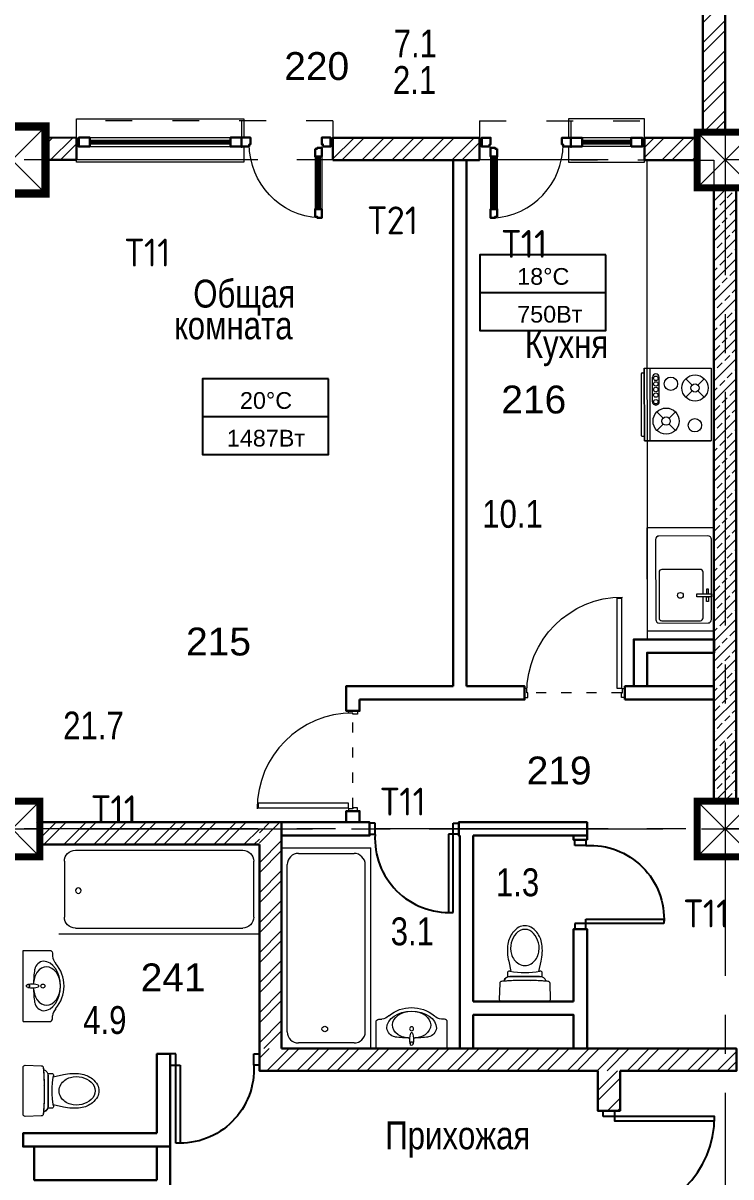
# Model space of a CAD drawing. Header units: millimetres. Extents: x -7566 to 51834, y -19356 to 38606.
# Drawn here: x 19302 to 25654, y 8876 to 19227 of the extents above; entities that cross this region are included whole.
import ezdxf

# ---------------------------------------------------------------- set-up
doc = ezdxf.new("R2010")
doc.units = ezdxf.units.MM
for name, pattern in [('ACAD_ISO03W100', [30, 12, -18]), ('CENTER2', [28.575, 19.05, -3.175, 3.175, -3.175]), ('STROT', [1.7, 0.5, -1.2])]:
    doc.linetypes.add(name, pattern=pattern)
for name, color, linetype, lineweight in [('++++обратка', 5, 'Continuous', 30), ('++ОВ Надписи', 7, 'Continuous', 20), ('SANTECHNIC', 144, 'Continuous', 9), ('STENA', 22, 'Continuous', 50), ('Вытяжка', 5, 'Continuous', 35), ('Колонна', 15, 'Continuous', 30), ('Колонны', 7, 'Continuous', 30), ('окна', 150, 'Continuous', 20), ('оси', 6, 'STROT', 9), ('стена', 7, 'Continuous', 53), ('СТЕНЫ', 250, 'Continuous', 35), ('текст', 224, 'Continuous', 25)]:
    doc.layers.add(name, color=color, linetype=linetype, lineweight=lineweight)
for name, color, linetype in [('DOORS', 27, 'Continuous'), ('okna_dveri', 191, 'Continuous'), ('ОТОПЛЕНИЕ ТЕСТ', 7, 'Continuous')]:
    doc.layers.add(name, color=color, linetype=linetype)
doc.layers.get('++++обратка').off()
doc.styles.add('arial', font='arial.ttf')
doc.styles.add('GOST Common_I', font='', dxfattribs={"height": 200})
doc.styles.get("Standard").update_dxf_attribs({"font": 'arial.ttf'})
doc.styles.get('GOST Common_I').set_extended_font_data('GOST Common')
pattern_1 = [(45, (-2079302.39, 508865.32), (-134.703842, 134.703842), []), (45, (-2079212.59, 508865.32), (-134.703842, 134.703842), [])]

# ---------------------------------------------------------------- blocks, each defined once
blk = doc.blocks.new('Dv900')
at = {"color": 5, "linetype": 'ACAD_ISO03W100', "lineweight": 5, "ltscale": 7.5}
blk.add_line((30, 0), (870, 0), dxfattribs=at)
at = {"layer": 'DOORS', "lineweight": 20, "ltscale": 2}
for points in [[(30, 40), (70, 40), (70, 850), (30, 850)], [(20, 40), (0, 40), (0, -40), (30, -40), (30, 0), (20, 0), (20, 40)], [(880, 40), (900, 40), (900, -40), (870, -40), (870, 0), (880, 0), (880, 40)]]:
    blk.add_lwpolyline(points, close=True, dxfattribs=at)
at = {"layer": 'DOORS', "color": 5, "lineweight": 9, "ltscale": 2}
blk.add_arc((20, 0), 860, 0, 90, dxfattribs=at)
blk = doc.blocks.new('D_800')
at = {"color": 251, "true_color": 0x4f5a69}
for p, q in [((90, 800), (50, 800)), ((50, 800), (50, 100)), ((90, 100), (90, 800)), ((0, 0), (0, 100)), ((0, 100), (50, 100)), ((50, 0), (0, 0)), ((50, 100), (90, 100)), ((50, 100), (50, 0)), ((800, 100), (750, 100)), ((750, 100), (750, 0)), ((750, 0), (800, 0)), ((800, 0), (800, 100))]:
    blk.add_line(p, q, dxfattribs=at)
blk.add_arc((88, 138), 663, 356.7488, 93.2512, dxfattribs=at)
blk = doc.blocks.new('бид')
at = {"layer": 'SANTECHNIC', "color": 163, "lineweight": 5, "true_color": 0x617bb3}
for p, q in [((21683, 22153), (21683, 22576)), ((21702, 22594), (21847, 22590)), ((21908, 22208), (21908, 22521)), ((21908, 22521), (21938, 22521)), ((21908, 22497), (21908, 22232)), ((21954, 22491), (22045, 22510)), ((21938, 22208), (21908, 22208)), ((22045, 22219), (21954, 22238)), ((21847, 22139), (21702, 22135))]:
    blk.add_line(p, q, dxfattribs=at)
at = {"layer": 'SANTECHNIC', "color": 163, "lineweight": 5, "true_color": 0x617bb3, "extrusion": (0, 0, -1)}
for centre, major_axis, ratio, start_param, end_param in [((21701, 22576), (12.7, 12.7), 1, 3.926973, 5.521574), ((21701, 22576), (12.7, 12.7), 1, 3.926973, 5.521574), ((21701, 22576), (12.7, 12.7), 1, 3.926973, 5.521574), ((21701, 22576), (12.7, 12.7), 1, 3.926973, 5.521574), ((21701, 22576), (12.7, 12.7), 1, 3.926973, 5.521574), ((21701, 22576), (12.7, 12.7), 1, 3.926973, 5.521574), ((21701, 22576), (12.7, 12.7), 1, 3.926973, 5.521574), ((21701, 22576), (12.7, 12.7), 1, 3.926973, 5.521574), ((21701, 22576), (12.7, 12.7), 1, 3.926973, 5.521574), ((21701, 22576), (12.7, 12.7), 1, 3.926973, 5.521574), ((21701, 22576), (12.7, 12.7), 1, 3.926973, 5.521574), ((21846, 22572), (12.7, 12.7), 1, 5.521549, 6.989943), ((21846, 22572), (12.7, 12.7), 1, 5.521549, 6.989943), ((21846, 22572), (12.7, 12.7), 1, 5.521549, 6.989943), ((21846, 22572), (12.7, 12.7), 1, 5.521549, 6.989943), ((21846, 22572), (12.7, 12.7), 1, 5.521549, 6.989943), ((21846, 22572), (12.7, 12.7), 1, 5.521549, 6.989943), ((21846, 22572), (12.7, 12.7), 1, 5.521549, 6.989943), ((21846, 22572), (12.7, 12.7), 1, 5.521549, 6.989943), ((21846, 22572), (12.7, 12.7), 1, 5.521549, 6.989943), ((21846, 22572), (12.7, 12.7), 1, 5.521549, 6.989943), ((21846, 22572), (12.7, 12.7), 1, 5.521549, 6.989943), ((19269, 22369), (1841, -1841), 1, -0.863983, -0.857583), ((19269, 22369), (1841, -1841), 1, -0.863983, -0.857583), ((19269, 22369), (1841, -1841), 1, -0.863983, -0.857583), ((19269, 22369), (1841, -1841), 1, -0.863983, -0.857583), ((19269, 22369), (1841, -1841), 1, -0.863983, -0.857583), ((19269, 22369), (1841, -1841), 1, -0.863983, -0.857583), ((19269, 22369), (1841, -1841), 1, -0.863983, -0.857583), ((19269, 22369), (1841, -1841), 1, -0.863983, -0.857583), ((19269, 22369), (1841, -1841), 1, -0.863983, -0.857583), ((19269, 22369), (1841, -1841), 1, -0.863983, -0.857583), ((19269, 22369), (1841, 1841), 1, 0.706814, 0.787191), ((21845, 22497), (44.5, 44.5), 1, 5.824608, 7.068567), ((21845, 22497), (44.5, 44.5), 1, 5.824608, 7.068567), ((21845, 22497), (44.5, 44.5), 1, 5.824608, 7.068567), ((21845, 22497), (44.5, 44.5), 1, 5.824608, 7.068567), ((21845, 22497), (44.5, 44.5), 1, 5.824608, 7.068567), ((21845, 22497), (44.5, 44.5), 1, 5.824608, 7.068567), ((21845, 22497), (44.5, 44.5), 1, 5.824608, 7.068567), ((21845, 22497), (44.5, 44.5), 1, 5.824608, 7.068567), ((21845, 22497), (44.5, 44.5), 1, 5.824608, 7.068567), ((21845, 22497), (44.5, 44.5), 1, 5.824608, 7.068567), ((21845, 22497), (44.5, 44.5), 1, 5.824605, 7.068567), ((19269, 22369), (1841, 1841), 1, 0.713213, 0.787191), ((19269, 22369), (1841, 1841), 1, 0.713213, 0.787191), ((19269, 22369), (1841, 1841), 1, 0.713213, 0.787191), ((19269, 22369), (1841, 1841), 1, 0.713213, 0.787191), ((19269, 22369), (1841, 1841), 1, 0.713213, 0.787191), ((19269, 22369), (1841, 1841), 1, 0.713213, 0.787191), ((19269, 22369), (1841, 1841), 1, 0.713213, 0.787191), ((19269, 22369), (1841, 1841), 1, 0.713213, 0.787191), ((19269, 22369), (1841, 1841), 1, 0.713213, 0.787191), ((19269, 22369), (1841, 1841), 1, 0.713213, 0.787191), ((21938, 22503), (12.7, 12.7), 1, 5.497805, 7.263294), ((21938, 22503), (12.7, 12.7), 1, 5.497805, 7.263294), ((21938, 22503), (12.7, 12.7), 1, 5.497805, 7.263294), ((21938, 22503), (12.7, 12.7), 1, 5.497805, 7.263294), ((21938, 22503), (12.7, 12.7), 1, 5.497805, 7.263294), ((21938, 22503), (12.7, 12.7), 1, 5.497805, 7.263294), ((21938, 22503), (12.7, 12.7), 1, 5.497805, 7.263294), ((21938, 22503), (12.7, 12.7), 1, 5.497805, 7.263294), ((21938, 22503), (12.7, 12.7), 1, 5.497805, 7.263294), ((21938, 22503), (12.7, 12.7), 1, 5.497805, 7.263294), ((21938, 22503), (12.7, 12.7), 1, 5.497805, 7.263294), ((22640, 22365), (493, 493), 1, 3.732293, 4.121682), ((22640, 22365), (493, 493), 1, 3.732293, 4.121682), ((22640, 22365), (493, 493), 1, 3.732293, 4.121682), ((22640, 22365), (493, 493), 1, 3.732293, 4.121682), ((22640, 22365), (493, 493), 1, 3.732293, 4.121682), ((22640, 22365), (493, 493), 1, 3.732293, 4.121682), ((22640, 22365), (493, 493), 1, 3.732293, 4.121682), ((22640, 22365), (493, 493), 1, 3.732293, 4.121682), ((22640, 22365), (493, 493), 1, 3.732293, 4.121682), ((22640, 22365), (493, 493), 1, 3.732293, 4.121682), ((22640, 22365), (493, 493), 1, 3.732293, 4.121682), ((22148, 22340), (106, -106), 1, 2.917964, 3.65895), ((22148, 22340), (106, -106), 1, 2.917964, 3.65895), ((22148, 22340), (106, -106), 1, 2.917964, 3.65895), ((22148, 22340), (106, -106), 1, 2.917964, 3.65895), ((22148, 22340), (106, -106), 1, 2.917964, 3.65895), ((22148, 22340), (106, -106), 1, 2.917964, 3.65895), ((22148, 22340), (106, -106), 1, 2.917964, 3.65895), ((22148, 22340), (106, -106), 1, 2.917964, 3.65895), ((22148, 22340), (106, -106), 1, 2.917964, 3.65895), ((22148, 22340), (106, -106), 1, 2.917964, 3.65895), ((22148, 22340), (106, -106), 1, 2.917964, 3.65895), ((22143, 22077), (314, -314), 1, 3.702908, 4.054452), ((22143, 22077), (314, -314), 1, 3.702908, 4.054452), ((22143, 22077), (314, -314), 1, 3.702908, 4.054452), ((22143, 22077), (314, -314), 1, 3.702908, 4.054452), ((22143, 22077), (314, -314), 1, 3.702908, 4.054452), ((22143, 22077), (314, -314), 1, 3.702908, 4.054452), ((22143, 22077), (314, -314), 1, 3.702908, 4.054452), ((22143, 22077), (314, -314), 1, 3.702908, 4.054452), ((22143, 22077), (314, -314), 1, 3.702908, 4.054452), ((22143, 22077), (314, -314), 1, 3.702908, 4.054452), ((22143, 22077), (314, -314), 1, 3.702908, 4.054452), ((22163, 22276), (153, 153), 1, 5.238454, 5.72234), ((22163, 22276), (153, 153), 1, 5.238454, 5.72234), ((22163, 22276), (153, 153), 1, 5.238454, 5.72234), ((22163, 22276), (153, 153), 1, 5.238454, 5.72234), ((22163, 22276), (153, 153), 1, 5.238454, 5.72234), ((22163, 22276), (153, 153), 1, 5.238454, 5.72234), ((22163, 22276), (153, 153), 1, 5.238454, 5.72234), ((22163, 22276), (153, 153), 1, 5.238454, 5.72234), ((22163, 22276), (153, 153), 1, 5.238454, 5.72234), ((22163, 22276), (153, 153), 1, 5.238454, 5.72234), ((22163, 22276), (153, 153), 1, 5.238454, 5.72234), ((22160, 22285), (167, 167), 1, 5.66572, 6.159469), ((22160, 22285), (167, 167), 1, 5.66572, 6.159469), ((22160, 22285), (167, 167), 1, 5.66572, 6.159469), ((22160, 22285), (167, 167), 1, 5.66572, 6.159469), ((22160, 22285), (167, 167), 1, 5.66572, 6.159469), ((22160, 22285), (167, 167), 1, 5.66572, 6.159469), ((22160, 22285), (167, 167), 1, 5.66572, 6.159469), ((22160, 22285), (167, 167), 1, 5.66572, 6.159469), ((22160, 22285), (167, 167), 1, 5.66572, 6.159469), ((22160, 22285), (167, 167), 1, 5.66572, 6.159469), ((22160, 22285), (167, 167), 1, 5.66572, 6.159469), ((22147, 22265), (163, 163), 1, 5.779049, 6.187594), ((22147, 22265), (163, 163), 1, 5.779049, 6.187594), ((22147, 22265), (163, 163), 1, 5.779049, 6.187594), ((22147, 22265), (163, 163), 1, 5.779049, 6.187594), ((22147, 22265), (163, 163), 1, 5.779049, 6.187594), ((22147, 22265), (163, 163), 1, 5.779049, 6.187594), ((22147, 22265), (163, 163), 1, 5.779049, 6.187594), ((22147, 22265), (163, 163), 1, 5.779049, 6.187594), ((22147, 22265), (163, 163), 1, 5.779049, 6.187594), ((22147, 22265), (163, 163), 1, 5.779049, 6.187594), ((22147, 22265), (163, 163), 1, 5.779049, 6.187594), ((22176, 22315), (143, -143), 1, 4.618354, 4.963396), ((22176, 22315), (143, -143), 1, 4.618354, 4.963396), ((22176, 22315), (143, -143), 1, 4.618354, 4.963396), ((22176, 22315), (143, -143), 1, 4.618354, 4.963396), ((22176, 22315), (143, -143), 1, 4.618354, 4.963396), ((22176, 22315), (143, -143), 1, 4.618354, 4.963396), ((22176, 22315), (143, -143), 1, 4.618354, 4.963396), ((22176, 22315), (143, -143), 1, 4.618354, 4.963396), ((22176, 22315), (143, -143), 1, 4.618354, 4.963396), ((22176, 22315), (143, -143), 1, 4.618354, 4.963396), ((22176, 22315), (143, -143), 1, 4.618354, 4.963396), ((19269, 22360), (1841, -1841), 1, -0.787192, -0.706815), ((21845, 22351), (44.5, 44.5), 1, -0.45858, -0.458577), ((21845, 22351), (44.5, 44.5), 1, -0.45858, -0.458577), ((21845, 22351), (44.5, 44.5), 1, -0.45858, -0.458577), ((21845, 22351), (44.5, 44.5), 1, -0.45858, -0.458577), ((21845, 22351), (44.5, 44.5), 1, -0.45858, -0.458577), ((21845, 22351), (44.5, 44.5), 1, -0.45858, -0.458577), ((21845, 22351), (44.5, 44.5), 1, -0.45858, -0.458577), ((21845, 22351), (44.5, 44.5), 1, -0.45858, -0.458577), ((21845, 22351), (44.5, 44.5), 1, -0.45858, -0.458577), ((21845, 22351), (44.5, 44.5), 1, -0.45858, -0.458577), ((19269, 22360), (1841, -1841), 1, -0.787192, -0.714012), ((19269, 22360), (1841, -1841), 1, -0.787192, -0.714012), ((19269, 22360), (1841, -1841), 1, -0.787192, -0.714012), ((19269, 22360), (1841, -1841), 1, -0.787192, -0.714012), ((19269, 22360), (1841, -1841), 1, -0.787192, -0.714012), ((19269, 22360), (1841, -1841), 1, -0.787192, -0.714012), ((19269, 22360), (1841, -1841), 1, -0.787192, -0.714012), ((19269, 22360), (1841, -1841), 1, -0.787192, -0.714012), ((19269, 22360), (1841, -1841), 1, -0.787192, -0.714012), ((19269, 22360), (1841, -1841), 1, -0.787192, -0.714012), ((22122, 22365), (81.5, -81.5), 1, 2.356198, 2.861304), ((22122, 22365), (81.5, -81.5), 1, 2.356198, 2.861304), ((22122, 22365), (81.5, -81.5), 1, 2.356198, 2.861304), ((22122, 22365), (81.5, -81.5), 1, 2.356198, 2.861304), ((22122, 22365), (81.5, -81.5), 1, 2.356198, 2.861304), ((22122, 22365), (81.5, -81.5), 1, 2.356198, 2.861304), ((22122, 22365), (81.5, -81.5), 1, 2.356198, 2.861304), ((22122, 22365), (81.5, -81.5), 1, 2.356198, 2.861304), ((22122, 22365), (81.5, -81.5), 1, 2.356198, 2.861304), ((22122, 22365), (81.5, -81.5), 1, 2.356198, 2.861304), ((22122, 22365), (81.5, -81.5), 1, 2.356198, 2.861304), ((22122, 22365), (81.5, -81.5), 1, 1.851087, 2.356193), ((22122, 22365), (81.5, -81.5), 1, 1.851087, 2.356193), ((22122, 22365), (81.5, -81.5), 1, 1.851087, 2.356193), ((22122, 22365), (81.5, -81.5), 1, 1.851087, 2.356193), ((22122, 22365), (81.5, -81.5), 1, 1.851087, 2.356193), ((22122, 22365), (81.5, -81.5), 1, 1.851087, 2.356193), ((22122, 22365), (81.5, -81.5), 1, 1.851087, 2.356193), ((22122, 22365), (81.5, -81.5), 1, 1.851087, 2.356193), ((22122, 22365), (81.5, -81.5), 1, 1.851087, 2.356193), ((22122, 22365), (81.5, -81.5), 1, 1.851087, 2.356193), ((22122, 22365), (81.5, -81.5), 1, 1.851087, 2.356193), ((22228, 22365), (72.5, 72.5), 1, 6.205612, 7.075907), ((22228, 22365), (72.5, 72.5), 1, 6.205612, 7.075907), ((22228, 22365), (72.5, 72.5), 1, 6.205612, 7.075907), ((22228, 22365), (72.5, 72.5), 1, 6.205612, 7.075907), ((22228, 22365), (72.5, 72.5), 1, 6.205612, 7.075907), ((22228, 22365), (72.5, 72.5), 1, 6.205612, 7.075907), ((22228, 22365), (72.5, 72.5), 1, 6.205612, 7.075907), ((22228, 22365), (72.5, 72.5), 1, 6.205612, 7.075907), ((22228, 22365), (72.5, 72.5), 1, 6.205612, 7.075907), ((22228, 22365), (72.5, 72.5), 1, 6.205612, 7.075907), ((22228, 22365), (72.5, 72.5), 1, 6.205612, 7.075907), ((22228, 22364), (72.5, 72.5), 1, 0.778081, 1.648375), ((22228, 22364), (72.5, 72.5), 1, 0.778081, 1.648375), ((22228, 22364), (72.5, 72.5), 1, 0.778081, 1.648375), ((22228, 22364), (72.5, 72.5), 1, 0.778081, 1.648375), ((22228, 22364), (72.5, 72.5), 1, 0.778081, 1.648375), ((22228, 22364), (72.5, 72.5), 1, 0.778081, 1.648375), ((22228, 22364), (72.5, 72.5), 1, 0.778081, 1.648375), ((22228, 22364), (72.5, 72.5), 1, 0.778081, 1.648375), ((22228, 22364), (72.5, 72.5), 1, 0.778081, 1.648375), ((22228, 22364), (72.5, 72.5), 1, 0.778081, 1.648375), ((22228, 22364), (72.5, 72.5), 1, 0.778081, 1.648375), ((22256, 22367), (75.9, -75.9), 1, -1.283954, -0.765249), ((22256, 22367), (75.9, -75.9), 1, -1.283954, -0.765249), ((22256, 22367), (75.9, -75.9), 1, -1.283954, -0.765249), ((22256, 22367), (75.9, -75.9), 1, -1.283954, -0.765249), ((22256, 22367), (75.9, -75.9), 1, -1.283954, -0.765249), ((22256, 22367), (75.9, -75.9), 1, -1.283954, -0.765249), ((22256, 22367), (75.9, -75.9), 1, -1.283954, -0.765249), ((22256, 22367), (75.9, -75.9), 1, -1.283954, -0.765249), ((22256, 22367), (75.9, -75.9), 1, -1.283954, -0.765249), ((22256, 22367), (75.9, -75.9), 1, -1.283954, -0.765249), ((22256, 22367), (75.9, -75.9), 1, -1.283954, -0.765249), ((22256, 22362), (75.9, -75.9), 1, -0.805548, -0.286843), ((22256, 22362), (75.9, -75.9), 1, -0.805548, -0.286843), ((22256, 22362), (75.9, -75.9), 1, -0.805548, -0.286843), ((22256, 22362), (75.9, -75.9), 1, -0.805548, -0.286843), ((22256, 22362), (75.9, -75.9), 1, -0.805548, -0.286843), ((22256, 22362), (75.9, -75.9), 1, -0.805548, -0.286843), ((22256, 22362), (75.9, -75.9), 1, -0.805548, -0.286843), ((22256, 22362), (75.9, -75.9), 1, -0.805548, -0.286843), ((22256, 22362), (75.9, -75.9), 1, -0.805548, -0.286843), ((22256, 22362), (75.9, -75.9), 1, -0.805548, -0.286843), ((22256, 22362), (75.9, -75.9), 1, -0.805548, -0.286843), ((22148, 22389), (106, -106), 1, 1.053441, 1.794427), ((22148, 22389), (106, -106), 1, 1.053441, 1.794427), ((22148, 22389), (106, -106), 1, 1.053441, 1.794427), ((22148, 22389), (106, -106), 1, 1.053441, 1.794427), ((22148, 22389), (106, -106), 1, 1.053441, 1.794427), ((22148, 22389), (106, -106), 1, 1.053441, 1.794427), ((22148, 22389), (106, -106), 1, 1.053441, 1.794427), ((22148, 22389), (106, -106), 1, 1.053441, 1.794427), ((22148, 22389), (106, -106), 1, 1.053441, 1.794427), ((22148, 22389), (106, -106), 1, 1.053441, 1.794427), ((22148, 22389), (106, -106), 1, 1.053441, 1.794427), ((22160, 22444), (167, -167), 1, 0.123713, 0.617462), ((22160, 22444), (167, -167), 1, 0.123713, 0.617462), ((22160, 22444), (167, -167), 1, 0.123713, 0.617462), ((22160, 22444), (167, -167), 1, 0.123713, 0.617462), ((22160, 22444), (167, -167), 1, 0.123713, 0.617462), ((22160, 22444), (167, -167), 1, 0.123713, 0.617462), ((22160, 22444), (167, -167), 1, 0.123713, 0.617462), ((22160, 22444), (167, -167), 1, 0.123713, 0.617462), ((22160, 22444), (167, -167), 1, 0.123713, 0.617462), ((22160, 22444), (167, -167), 1, 0.123713, 0.617462), ((22160, 22444), (167, -167), 1, 0.123713, 0.617462), ((22147, 22464), (163, 163), 1, 1.666383, 2.074928), ((22147, 22464), (163, 163), 1, 1.666383, 2.074928), ((22147, 22464), (163, 163), 1, 1.666383, 2.074928), ((22147, 22464), (163, 163), 1, 1.666383, 2.074928), ((22147, 22464), (163, 163), 1, 1.666383, 2.074928), ((22147, 22464), (163, 163), 1, 1.666383, 2.074928), ((22147, 22464), (163, 163), 1, 1.666383, 2.074928), ((22147, 22464), (163, 163), 1, 1.666383, 2.074928), ((22147, 22464), (163, 163), 1, 1.666383, 2.074928), ((22147, 22464), (163, 163), 1, 1.666383, 2.074928), ((22147, 22464), (163, 163), 1, 1.666383, 2.074928), ((22176, 22414), (143, 143), 1, 1.319789, 1.66483), ((22176, 22414), (143, 143), 1, 1.319789, 1.66483), ((22176, 22414), (143, 143), 1, 1.319789, 1.66483), ((22176, 22414), (143, 143), 1, 1.319789, 1.66483), ((22176, 22414), (143, 143), 1, 1.319789, 1.66483), ((22176, 22414), (143, 143), 1, 1.319789, 1.66483), ((22176, 22414), (143, 143), 1, 1.319789, 1.66483), ((22176, 22414), (143, 143), 1, 1.319789, 1.66483), ((22176, 22414), (143, 143), 1, 1.319789, 1.66483), ((22176, 22414), (143, 143), 1, 1.319789, 1.66483), ((22176, 22414), (143, 143), 1, 1.319789, 1.66483), ((21701, 22153), (12.7, -12.7), 1, 0.761582, 2.356182), ((21701, 22153), (12.7, -12.7), 1, 0.761582, 2.356182), ((21701, 22153), (12.7, -12.7), 1, 0.761582, 2.356182), ((21701, 22153), (12.7, -12.7), 1, 0.761582, 2.356182), ((21701, 22153), (12.7, -12.7), 1, 0.761582, 2.356182), ((21701, 22153), (12.7, -12.7), 1, 0.761582, 2.356182), ((21701, 22153), (12.7, -12.7), 1, 0.761582, 2.356182), ((21701, 22153), (12.7, -12.7), 1, 0.761582, 2.356182), ((21701, 22153), (12.7, -12.7), 1, 0.761582, 2.356182), ((21701, 22153), (12.7, -12.7), 1, 0.761582, 2.356182), ((21701, 22153), (12.7, -12.7), 1, 0.761582, 2.356182), ((21846, 22157), (12.7, 12.7), 1, 0.864048, 2.332443), ((21846, 22157), (12.7, 12.7), 1, 0.864048, 2.332443), ((21846, 22157), (12.7, 12.7), 1, 0.864048, 2.332443), ((21846, 22157), (12.7, 12.7), 1, 0.864048, 2.332443), ((21846, 22157), (12.7, 12.7), 1, 0.864048, 2.332443), ((21846, 22157), (12.7, 12.7), 1, 0.864048, 2.332443), ((21846, 22157), (12.7, 12.7), 1, 0.864048, 2.332443), ((21846, 22157), (12.7, 12.7), 1, 0.864048, 2.332443), ((21846, 22157), (12.7, 12.7), 1, 0.864048, 2.332443), ((21846, 22157), (12.7, 12.7), 1, 0.864048, 2.332443), ((21846, 22157), (12.7, 12.7), 1, 0.864048, 2.332443), ((19269, 22360), (1841, -1841), 1, -0.714012, -0.706815), ((19269, 22360), (1841, -1841), 1, -0.714012, -0.706815), ((19269, 22360), (1841, -1841), 1, -0.714012, -0.706815), ((19269, 22360), (1841, -1841), 1, -0.714012, -0.706815), ((19269, 22360), (1841, -1841), 1, -0.714012, -0.706815), ((19269, 22360), (1841, -1841), 1, -0.714012, -0.706815), ((19269, 22360), (1841, -1841), 1, -0.714012, -0.706815), ((19269, 22360), (1841, -1841), 1, -0.714012, -0.706815), ((19269, 22360), (1841, -1841), 1, -0.714012, -0.706815), ((19269, 22360), (1841, -1841), 1, -0.714012, -0.706815), ((21845, 22231), (44.2, 44.2), 1, 1.951344, 2.029958), ((21845, 22231), (44.2, 44.2), 1, 1.951344, 2.029958), ((21845, 22231), (44.2, 44.2), 1, 1.951344, 2.029958), ((21845, 22231), (44.2, 44.2), 1, 1.951344, 2.029958), ((21845, 22231), (44.2, 44.2), 1, 1.951344, 2.029958), ((21845, 22231), (44.2, 44.2), 1, 1.951344, 2.029958), ((21845, 22231), (44.2, 44.2), 1, 1.951344, 2.029958), ((21845, 22231), (44.2, 44.2), 1, 1.951344, 2.029958), ((21845, 22231), (44.2, 44.2), 1, 1.951344, 2.029958), ((21845, 22231), (44.2, 44.2), 1, 1.951344, 2.029958), ((21845, 22231), (44.2, 44.2), 1, 1.951344, 2.029958), ((21845, 22232), (60.6, -18.2), 0.94795, -0.306526, 0.964502), ((21845, 22232), (60.6, -18.2), 0.94795, -0.24712, 0.964502), ((21845, 22232), (60.6, -18.2), 0.94795, -0.24712, 0.964502), ((21845, 22232), (60.6, -18.2), 0.94795, -0.24712, 0.964502), ((21845, 22232), (60.6, -18.2), 0.94795, -0.24712, 0.964502), ((21845, 22232), (60.6, -18.2), 0.94795, -0.24712, 0.964502), ((21845, 22232), (60.6, -18.2), 0.94795, -0.24712, 0.964502), ((21845, 22232), (60.6, -18.2), 0.94795, -0.24712, 0.964502), ((21845, 22232), (60.6, -18.2), 0.94795, -0.24712, 0.964502), ((21845, 22232), (60.6, -18.2), 0.94795, -0.24712, 0.964502), ((21845, 22232), (60.6, -18.2), 0.94795, -0.24712, 0.964502), ((21845, 22232), (60.6, -18.2), 0.94795, -0.306526, -0.24712), ((21845, 22232), (60.6, -18.2), 0.94795, -0.306526, -0.24712), ((21845, 22232), (60.6, -18.2), 0.94795, -0.306526, -0.24712), ((21845, 22232), (60.6, -18.2), 0.94795, -0.306526, -0.24712), ((21845, 22232), (60.6, -18.2), 0.94795, -0.306526, -0.24712), ((21845, 22232), (60.6, -18.2), 0.94795, -0.306526, -0.24712), ((21845, 22232), (60.6, -18.2), 0.94795, -0.306526, -0.24712), ((21845, 22232), (60.6, -18.2), 0.94795, -0.306526, -0.24712), ((21845, 22232), (60.6, -18.2), 0.94795, -0.306526, -0.24712), ((21845, 22232), (60.6, -18.2), 0.94795, -0.306526, -0.24712), ((21938, 22226), (12.7, 12.7), 1, 0.59071, 2.356199), ((21938, 22226), (12.7, 12.7), 1, 0.59071, 2.356199), ((21938, 22226), (12.7, 12.7), 1, 0.59071, 2.356199), ((21938, 22226), (12.7, 12.7), 1, 0.59071, 2.356199), ((21938, 22226), (12.7, 12.7), 1, 0.59071, 2.356199), ((21938, 22226), (12.7, 12.7), 1, 0.59071, 2.356199), ((21938, 22226), (12.7, 12.7), 1, 0.59071, 2.356199), ((21938, 22226), (12.7, 12.7), 1, 0.59071, 2.356199), ((21938, 22226), (12.7, 12.7), 1, 0.59071, 2.356199), ((21938, 22226), (12.7, 12.7), 1, 0.59071, 2.356199), ((21938, 22226), (12.7, 12.7), 1, 0.59071, 2.356199), ((22143, 22652), (314, -314), 1, 0.657938, 1.009482), ((22143, 22652), (314, -314), 1, 0.657938, 1.009482), ((22143, 22652), (314, -314), 1, 0.657938, 1.009482), ((22143, 22652), (314, -314), 1, 0.657938, 1.009482), ((22143, 22652), (314, -314), 1, 0.657938, 1.009482), ((22143, 22652), (314, -314), 1, 0.657938, 1.009482), ((22143, 22652), (314, -314), 1, 0.657938, 1.009482), ((22143, 22652), (314, -314), 1, 0.657938, 1.009482), ((22143, 22652), (314, -314), 1, 0.657938, 1.009482), ((22143, 22652), (314, -314), 1, 0.657938, 1.009482), ((22143, 22652), (314, -314), 1, 0.657938, 1.009482), ((22163, 22453), (153, -153), 1, 0.560845, 1.04473), ((22163, 22453), (153, -153), 1, 0.560845, 1.04473), ((22163, 22453), (153, -153), 1, 0.560845, 1.04473), ((22163, 22453), (153, -153), 1, 0.560845, 1.04473), ((22163, 22453), (153, -153), 1, 0.560845, 1.04473), ((22163, 22453), (153, -153), 1, 0.560845, 1.04473), ((22163, 22453), (153, -153), 1, 0.560845, 1.04473), ((22163, 22453), (153, -153), 1, 0.560845, 1.04473), ((22163, 22453), (153, -153), 1, 0.560845, 1.04473), ((22163, 22453), (153, -153), 1, 0.560845, 1.04473), ((22163, 22453), (153, -153), 1, 0.560845, 1.04473)]:
    blk.add_ellipse(centre, major_axis=major_axis, ratio=ratio, start_param=start_param, end_param=end_param, dxfattribs=at)
blk = doc.blocks.new('к')
at = {"lineweight": 0}
for p, q in [((6373750, -182890), (6374150, -183290)), ((6373750, -183290), (6374150, -182890))]:
    blk.add_line(p, q, dxfattribs=at)
at = {"color": 1, "lineweight": 30, "ltscale": 20}
blk.add_lwpolyline([(6373750, -182890), (6374150, -182890), (6374150, -183290), (6373750, -183290)], close=True, dxfattribs=at)
at = {"layer": 'Колонна', "color": 7, "ltscale": 100, "const_width": 50}
blk.add_lwpolyline([(6373750, -182890), (6374150, -182890), (6374150, -183290), (6373750, -183290)], close=True, dxfattribs=at)
blk = doc.blocks.new('б1')
at = {"layer": 'DOORS', "color": 5, "lineweight": 9, "ltscale": 2}
blk.add_arc((721685, -91665), 662, 93.1578, 179.9385, dxfattribs=at)
at = {"layer": 'окна', "color": 252, "lineweight": 9}
for p, q in [((721613, -91555), (721613, -91085)), ((721673, -91555), (721673, -91085)), ((720413, -91645), (720853, -91645)), ((720413, -91725), (720853, -91725))]:
    blk.add_line(p, q, dxfattribs=at)
at = {"layer": 'окна', "lineweight": 40}
for p, q in [((721633, -91085), (721633, -91555)), ((721653, -91085), (721653, -91555)), ((720413, -91675), (720853, -91675)), ((720413, -91695), (720853, -91695))]:
    blk.add_line(p, q, dxfattribs=at)
at = {"layer": 'окна', "color": 252, "lineweight": 30}
for points in [[(721613, -91015), (721613, -91085), (721673, -91085), (721673, -91005), (721633, -91005), (721633, -91015), (721613, -91015)], [(721613, -91625), (721613, -91555), (721673, -91555), (721673, -91635), (721633, -91635), (721633, -91625), (721613, -91625)], [(720413, -91645), (720313, -91645), (720313, -91725), (720413, -91725)], [(720953, -91645), (720853, -91645), (720853, -91725), (720953, -91725)], [(721023, -91645), (720953, -91645), (720953, -91725), (721033, -91725), (721033, -91665), (721023, -91665), (721023, -91645)], [(721683, -91645), (721753, -91645), (721753, -91725), (721673, -91725), (721673, -91665), (721683, -91665), (721683, -91645)]]:
    blk.add_lwpolyline(points, close=True, dxfattribs=at)
at = {"layer": 'СТЕНЫ', "linetype": 'ACAD_ISO03W100', "lineweight": 5, "ltscale": 20}
for p, q in [((720953, -91525), (720293, -91525)), ((720953, -91875), (720953, -91525)), ((721773, -91875), (721773, -91525)), ((721773, -91875), (720293, -91875))]:
    blk.add_line(p, q, dxfattribs=at)
at = {"layer": 'СТЕНЫ', "color": 251, "lineweight": 9, "ltscale": 20}
blk.add_lwpolyline([(720973, -91645), (720973, -91505), (720293, -91505), (720293, -91895), (720973, -91895), (720973, -91725)], dxfattribs=at)
blk = doc.blocks.new('Окв-0')
at = {"layer": 'DOORS', "color": 5, "lineweight": 9, "ltscale": 2}
blk.add_arc((1332064, -525220), 662, 273.1578, 359.9385, dxfattribs=at)
at = {"layer": 'окна', "color": 252, "lineweight": 9}
for p, q in [((1334156, -525161), (1332896, -525161)), ((1334156, -525241), (1332896, -525241)), ((1332076, -525331), (1332076, -525801)), ((1332136, -525331), (1332136, -525801))]:
    blk.add_line(p, q, dxfattribs=at)
at = {"layer": 'окна', "lineweight": 40}
for p, q in [((1334156, -525191), (1332896, -525191)), ((1334156, -525211), (1332896, -525211)), ((1332096, -525801), (1332096, -525331)), ((1332116, -525801), (1332116, -525331))]:
    blk.add_line(p, q, dxfattribs=at)
at = {"layer": 'окна', "color": 252, "lineweight": 30}
for points in [[(1332066, -525241), (1331996, -525241), (1331996, -525161), (1332076, -525161), (1332076, -525221), (1332066, -525221), (1332066, -525241)], [(1332726, -525241), (1332796, -525241), (1332796, -525161), (1332716, -525161), (1332716, -525221), (1332726, -525221), (1332726, -525241)], [(1332796, -525241), (1332896, -525241), (1332896, -525161), (1332796, -525161)], [(1334156, -525241), (1334256, -525241), (1334256, -525161), (1334156, -525161)], [(1332136, -525261), (1332136, -525331), (1332076, -525331), (1332076, -525251), (1332116, -525251), (1332116, -525261), (1332136, -525261)], [(1332136, -525871), (1332136, -525801), (1332076, -525801), (1332076, -525881), (1332116, -525881), (1332116, -525871), (1332136, -525871)]]:
    blk.add_lwpolyline(points, close=True, dxfattribs=at)
at = {"layer": 'СТЕНЫ', "linetype": 'ACAD_ISO03W100', "lineweight": 5, "ltscale": 20}
for p, q in [((1331976, -525011), (1334276, -525011)), ((1331976, -525011), (1331976, -525361)), ((1332796, -525011), (1332796, -525361)), ((1332796, -525361), (1334276, -525361))]:
    blk.add_line(p, q, dxfattribs=at)
at = {"layer": 'СТЕНЫ', "color": 251, "lineweight": 9, "ltscale": 20}
blk.add_lwpolyline([(1332776, -525241), (1332776, -525381), (1334276, -525381), (1334276, -524991), (1332776, -524991), (1332776, -525161)], dxfattribs=at)
blk = doc.blocks.new('d_10')
at = {"color": 15}
for points in [[(50, 100), (90, 100), (90, 1000), (50, 1000)], [(50, 0), (0, 0), (0, 100), (50, 100)], [(950, 0), (1000, 0), (1000, 100), (950, 100)]]:
    blk.add_lwpolyline(points, close=True, dxfattribs=at)
blk.add_arc((50, 100), 900, 0, 90, dxfattribs=at)
blk = doc.blocks.new('dafgbdf')
at = {"layer": 'SANTECHNIC', "lineweight": 0, "ltscale": 100}
for p, q in [((835689, -11300), (833889, -11300)), ((833889, -12100), (833889, -11300)), ((835539, -11350), (834039, -11350)), ((833939, -11950), (833939, -11450)), ((835639, -11450), (835639, -11950)), ((835689, -12100), (833889, -12100)), ((835539, -12050), (834039, -12050))]:
    blk.add_line(p, q, dxfattribs=at)
blk.add_circle((835514, -11713), 25, dxfattribs=at)
for centre, start, end in [((834039, -11450), 90, 180), ((835539, -11450), 0, 90), ((834039, -11950), 180, 270), ((835539, -11950), 270, 0)]:
    blk.add_arc(centre, 100, start, end, dxfattribs=at)
blk = doc.blocks.new('рак')
at = {"layer": 'SANTECHNIC'}
for p, q in [((22957, 23389), (23756, 23389)), ((23365, 23214), (23347, 23214))]:
    blk.add_line(p, q, dxfattribs=at)
at = {"layer": 'SANTECHNIC', "ltscale": 300}
for points in [[(22957, 23389), (22957, 23090, 0.414214), (22987, 23060), (23022, 23060)], [(23756, 23389), (23756, 23090, -0.414214), (23726, 23060), (23691, 23060)]]:
    blk.add_lwpolyline(points, format="xyb", dxfattribs=at)
at = {"layer": 'SANTECHNIC'}
blk.add_circle((23356, 23167), 22.4, dxfattribs=at)
for centre, radius, start, end in [((23621, 23296), 285, 171.8879, 196.6505), ((23092, 23296), 285, 343.3495, 8.1121), ((23189, 23149), 111, 100.3778, 174.8236), ((23336, 22083), 1188, 89.9526, 98.0528), ((23344, 22986), 285, 91.4562, 119.3427), ((23369, 22986), 285, 60.6573, 88.5438), ((23377, 22083), 1188, 81.9472, 90.0474), ((23524, 23149), 111, 5.1764, 79.6222)]:
    blk.add_arc(centre, radius, start, end, dxfattribs=at)
at = {"layer": 'SANTECHNIC', "ltscale": 300}
for centre, radius, start, end in [((23004, 22919), 142, 47.1466, 83.0083), ((23708, 22919), 142, 96.9917, 132.8534), ((23356, 23322), 393, 229.4652, 310.5348)]:
    blk.add_arc(centre, radius, start, end, dxfattribs=at)
at = {"layer": 'SANTECHNIC'}
for centre, major_axis, ratio, start_param, end_param in [((23357, 23333), (-17.3, -4.8), 1, 5.497787, 11.780972), ((23356, 23125), (214, 0), 0.726596, 2.36393, 7.060848), ((23356, 23160), (278, 0), 0.683293, 3.14506, 6.279718)]:
    blk.add_ellipse(centre, major_axis=major_axis, ratio=ratio, start_param=start_param, end_param=end_param, dxfattribs=at)
blk = doc.blocks.new('89898989')
at = {"layer": 'STENA', "lineweight": 9, "true_color": 0x939598}
h = blk.add_hatch(dxfattribs=at)
h.set_pattern_fill('ANSI33', color=252, scale=20, angle=180)
h.set_pattern_definition([(225, (-1419257.2, 495005.17), (89.802561, -89.802561), []), (225, (-1419347.01, 495005.17), (89.802561, -89.802561), [63.5, -31.75])])
h.paths.add_polyline_path([(-707628.4, 581781), (-707428.4, 581781), (-707428.4, 587281.4), (-707628.4, 587281.4)])
at = {"layer": 'стена', "lineweight": 9, "true_color": 0x939598}
h = blk.add_hatch(dxfattribs=at)
h.set_pattern_fill('ANSI32', color=252, scale=20)
h.set_pattern_definition([(45, (-2817606.97, 1191562.8), (-134.703842, 134.703842), []), (45, (-2817517.17, 1191562.8), (-134.703842, 134.703842), [])])
h.paths.add_polyline_path([(-707528.4, 587781.4), (-707728.4, 587781.4), (-707728.4, 589531.8), (-707528.4, 589531.8)])
h = blk.add_hatch(dxfattribs=at)
h.set_pattern_fill('ANSI32', color=252, scale=20)
h.set_pattern_definition([(45, (-2079402.39, 508865.52), (-134.703842, 134.703842), []), (45, (-2079312.59, 508865.52), (-134.703842, 134.703842), [])])
edge = h.paths.add_edge_path()
edge.add_line((-713628.4, 587731.9), (-713628.4, 587531.9))
edge.add_line((-713628.4, 587531.9), (-713349.5, 587531.6))
edge.add_line((-713349.5, 587531.6), (-713349.5, 587731.6))
edge.add_line((-713349.5, 587731.6), (-713628.3, 587731.1))
h = blk.add_hatch(dxfattribs=at)
h.set_pattern_fill('ANSI32', color=252, scale=20)
h.set_pattern_definition(pattern_1)
edge = h.paths.add_edge_path()
edge.add_line((-711048.8, 587731.4), (-711048.8, 587531.4))
edge.add_line((-711048.8, 587531.4), (-709733.3, 587531.4))
edge.add_line((-709733.3, 587531.4), (-709733.3, 587731.4))
edge.add_line((-709733.3, 587731.4), (-711131, 587731.4))
h = blk.add_hatch(dxfattribs=at)
h.set_pattern_fill('ANSI32', color=252, scale=20)
h.set_pattern_definition(pattern_1)
edge = h.paths.add_edge_path()
edge.add_line((-708253.3, 587731.4), (-708253.3, 587531.4))
edge.add_line((-708253.3, 587531.4), (-707728.4, 587531.4))
edge.add_line((-707778.4, 587531.4), (-707778.4, 587731.4))
edge.add_line((-707778.4, 587731.4), (-708665.3, 587731))
h = blk.add_hatch(dxfattribs=at)
h.set_pattern_fill('ANSI32', color=252, scale=20)
h.set_pattern_definition([(45, (-1402477.77, 494964.37), (-134.70384, 134.70384), []), (45, (-1402387.96, 494964.37), (-134.70384, 134.70384), [])])
edge = h.paths.add_edge_path()
edge.add_line((-713678.4, 581590.9), (-713678.4, 581390.9))
edge.add_line((-713678.4, 581390.9), (-711707.8, 581390.6))
edge.add_line((-711707.8, 581390.6), (-711707.8, 581590.6))
edge.add_line((-711707.8, 581590.6), (-713728.4, 581590.9))
h = blk.add_hatch(dxfattribs=at)
h.set_pattern_fill('ANSI32', color=252, scale=20)
h.set_pattern_definition([(45, (-2771427.21, 1167284.22), (-134.703842, 134.703842), []), (45, (-2771337.41, 1167284.22), (-134.703842, 134.703842), [])])
h.paths.add_polyline_path([(-711708, 579560.9), (-711508, 579560.9), (-711508.1, 581590.6), (-711708.1, 581590.6)])
h = blk.add_hatch(dxfattribs=at)
h.set_pattern_fill('ANSI32', color=252, scale=20)
h.set_pattern_definition([(45, (-1407378.5, 497035.34), (-134.70384, 134.70384), []), (45, (-1407288.7, 497035.34), (-134.70384, 134.70384), [])])
h.paths.add_polyline_path([(-711508, 581390.3), (-711508, 581590.3), (-711507, 581590.3), (-711507, 581390.3)])
h = blk.add_hatch(dxfattribs=at)
h.set_pattern_fill('ANSI32', color=252, scale=20)
h.set_pattern_definition([(45, (-1411516.37, 495005.17), (-134.70384, 134.70384), []), (45, (-1411426.57, 495005.17), (-134.70384, 134.70384), [])])
h.paths.add_polyline_path([(-711708, 579360.9), (-711708, 579560.9), (-707427.1, 579560.1), (-707427.1, 579360.1)])
h = blk.add_hatch(dxfattribs=at)
h.set_pattern_fill('ANSI32', color=252, scale=20)
h.set_pattern_definition([(45, (-2774064.18, 1166572.17), (-134.703842, 134.703842), []), (45, (-2773974.38, 1166572.17), (-134.703842, 134.703842), [])])
h.paths.add_polyline_path([(-708671.2, 579002.7), (-708471.2, 579002.7), (-708471.2, 579360.8), (-708671.2, 579360.8)])
at = {"layer": 'SANTECHNIC', "color": 252, "true_color": 0x939598}
for p, q in [((-708253.6, 585662.8), (-707653.6, 585662.8)), ((-708253.6, 585662.8), (-708253.5, 585012.8)), ((-708203.6, 585662.8), (-707653.6, 585662.8)), ((-708203.6, 585662.8), (-708203.5, 585012.8)), ((-708282.8, 585612.8), (-708282.8, 585062.8)), ((-708272.8, 585622.8), (-708253.6, 585622.8)), ((-708180.1, 585362.8), (-708180.1, 585582.8)), ((-708120.1, 585362.8), (-708120.1, 585582.8)), ((-707825, 585512.9), (-707881.9, 585569.7)), ((-707715.7, 585569.7), (-707772.5, 585512.9)), ((-707825, 585460.4), (-707881.8, 585403.5)), ((-707715.7, 585403.5), (-707772.5, 585460.4)), ((-708141, 585272.1), (-708084.1, 585215.3)), ((-708031.6, 585215.3), (-707974.8, 585272.1)), ((-708141, 585105.9), (-708084.1, 585162.8)), ((-708031.6, 585162.8), (-707974.8, 585105.9)), ((-708272.8, 585052.8), (-708253.5, 585052.8)), ((-708253.5, 585012.8), (-707653.5, 585012.8))]:
    blk.add_line(p, q, dxfattribs=at)
blk.add_lwpolyline([(-707625.6, 583232.4), (-708225.6, 583232.4), (-708228.4, 587531.4), (-707628.4, 587531.4), (-707628.4, 583232.4)], dxfattribs=at)
for points in [[(-708253.6, 585662.8), (-707653.6, 585662.8), (-707653.5, 585012.8), (-708253.5, 585012.8)], [(-707628.4, 583308.1), (-707630, 584232.9), (-708230, 584231.9), (-708228.4, 583307.1)], [(-707679, 583640.2), (-707679, 583681.8), (-707696.7, 583681.8), (-707696.6, 583640.1)], [(-707783.1, 583612), (-707783.2, 583640), (-707650.9, 583640.2), (-707650.9, 583612.3)], [(-707678.9, 583612.2), (-707678.8, 583570.6), (-707696.5, 583570.6), (-707696.6, 583612.2)]]:
    blk.add_lwpolyline(points, close=True, dxfattribs=at)
blk.add_lwpolyline([(-707652.3, 584128.7, 0.4142136), (-707682.4, 584158.6), (-708122.4, 584157.9, 0.4142136), (-708152.3, 584127.8), (-708151.1, 583407.8, 0.4142136), (-708121, 583377.9), (-707681, 583378.6, 0.4142136), (-707651.1, 583408.7)], format="xyb", close=True, dxfattribs=at)
blk.add_lwpolyline([(-707726.5, 583640.1), (-707726.8, 583833.6, 0.4142136), (-707751.9, 583858.5), (-708096.9, 583857.9, 0.4142136), (-708121.8, 583832.9), (-708121.1, 583422.9, 0.4142136), (-708096, 583397.9), (-707751, 583398.5, 0.4142136), (-707726.1, 583423.6), (-707726.4, 583612.1)], format="xyb", dxfattribs=at)
for centre, radius in [((-708150.1, 585572.8), 20), ((-708150.1, 585522.8), 20), ((-708015.4, 585524), 60), ((-707798.8, 585486.6), 117.5), ((-708150.1, 585472.8), 20), ((-708150.1, 585422.8), 20), ((-707798.8, 585486.6), 37.1), ((-708150.1, 585362.8), 20), ((-708057.9, 585189), 117.5), ((-708057.9, 585189), 37.1), ((-707799.5, 585151.6), 60), ((-707929.9, 583625.7), 26.3)]:
    blk.add_circle(centre, radius, dxfattribs=at)
for centre, radius, start, end in [((-708272.8, 585612.8), 10, 90.00639, 180.00639), ((-708150.1, 585582.8), 30, 0.00639, 180.00639), ((-708150.1, 585362.8), 30, 180.00639, 0.00639), ((-708272.8, 585062.8), 10, 180.00639, 270.00639)]:
    blk.add_arc(centre, radius, start, end, dxfattribs=at)
at = {"layer": 'STENA', "color": 252, "lineweight": 30, "true_color": 0x939598}
blk.add_lwpolyline([(-707628.4, 587281.4), (-707628.4, 581781), (-707428.4, 581781), (-707428.4, 587281.4)], close=True, dxfattribs=at)
at = {"layer": 'Вытяжка', "color": 252, "lineweight": 30, "ltscale": 20, "true_color": 0x939598}
for points in [[(-708228.5, 582811.5), (-707628.4, 582811.5), (-707628.4, 583111.5), (-708228.5, 583111.5)], [(-709788.3, 579560.5), (-708888, 579560.5), (-708888, 579862.4), (-709788.3, 579862.4)], [(-712628.1, 578380.9), (-713728.4, 578380.8), (-713728.4, 578680.8), (-712628.1, 578680.9)]]:
    blk.add_lwpolyline(points, close=True, dxfattribs=at)
at = {"layer": 'оси', "color": 252, "linetype": 'CENTER2', "lineweight": 13, "ltscale": 110, "true_color": 0x939598}
for points in [[(-707528.4, 588594.1), (-707528.4, 566424.7)], [(-689719.5, 587531.4), (-737232.7, 587533)], [(-689719.5, 581531), (-737232.5, 581532.6)], [(-689719.5, 581531), (-736078.1, 581532.5)]]:
    blk.add_lwpolyline(points, dxfattribs=at)
at = {"layer": 'стена', "color": 252, "lineweight": 30, "true_color": 0x939598}
for points in [[(-707528.4, 589532.2), (-707528.4, 587781.4), (-707728.4, 587781.4), (-707728.4, 589532.2)], [(-711707.8, 581590.6), (-713678.4, 581590.9), (-713678.4, 581390.9), (-711707.8, 581390.6), (-711707.8, 581390.6)], [(-711508.1, 581590.6), (-711708.1, 581590.6)], [(-711708.1, 581390.6), (-711708, 579560.9), (-711708, 579560.9)], [(-711508, 579560.9), (-711508.1, 581470.9)], [(-708671.2, 579360.8), (-711708, 579360.9), (-711708, 579560.9)], [(-711508, 579560.9), (-707427.1, 579560.1), (-707427.1, 579360.1), (-708471.2, 579360.1)], [(-708671.2, 579360.8), (-708671.2, 579002.7), (-708471.2, 579002.7), (-708471.2, 579360.8)]]:
    blk.add_lwpolyline(points, dxfattribs=at)
for points in [[(-713628.4, 587531.9), (-713349.5, 587531.6), (-713349.5, 587731.6), (-713628.4, 587731.9)], [(-711048.8, 587531.4), (-709733.3, 587531.4), (-709733.3, 587731.4), (-711048.8, 587731.4)], [(-708253.3, 587531.4), (-707778.4, 587531.4), (-707778.4, 587731.4), (-708253.3, 587731.4)]]:
    blk.add_lwpolyline(points, close=True, dxfattribs=at)
at = {"layer": 'СТЕНЫ', "color": 252, "lineweight": 30, "true_color": 0x939598}
for points in [[(-709968, 582812.4), (-709968, 587531.4), (-709848, 587531.4), (-709848, 582812.4)], [(-708228.5, 583111.4), (-707628.3, 583111.5), (-707628.3, 583231.5), (-708348.5, 583231.3), (-708348.5, 583111.3), (-708348.5, 583111.3)], [(-708348.5, 583111.3), (-708348.5, 582811.5), (-708228.5, 582811.5), (-708228.5, 583111.3)], [(-709968, 582811.4), (-710928.5, 582811.5), (-710928.5, 582691.5)], [(-710808.5, 582691.5), (-709328.4, 582691.3), (-709328.4, 582811.3), (-709848, 582811.3)], [(-710928.5, 582691.5), (-710928.5, 582589.6), (-710808.5, 582589.6), (-710808.5, 582691.5)], [(-709788.1, 581470.8), (-708767.9, 581471), (-708767.9, 581591), (-709919.5, 581590.8), (-709919.5, 581470.8), (-709908.1, 581470.8)], [(-709908.1, 581470.8), (-709908.3, 579560.5), (-709788.3, 579560.5), (-709788.2, 579862.3)], [(-709788.2, 579982.3), (-709788.1, 581470.8), (-709788.1, 581470.8)], [(-708888, 579862.4), (-708888, 579560.3), (-708768, 579560.3), (-708767.8, 580632.5), (-708887.8, 580632.5), (-708887.7, 579982.4)], [(-708888, 579982.3), (-708888, 579982.4), (-709788.2, 579982.3)], [(-712508.2, 578766.6), (-712508, 579513), (-712628, 579513), (-712627.9, 578800.9)], [(-712628.2, 578800.9), (-713828.4, 578800.8), (-713828.4, 578680.8), (-712508.2, 578681), (-712508.2, 578766.6)], [(-712628.2, 578260.9), (-712508.2, 578260.9), (-712508.2, 578681), (-712628.2, 578681), (-712628.2, 578380.9)]]:
    blk.add_lwpolyline(points, dxfattribs=at)
for points in [[(-708428.4, 582691.3), (-707628.4, 582691.5), (-707628.4, 582811.5), (-708428.4, 582811.3)], [(-710808.6, 581591), (-710808.6, 581690.6), (-710928.6, 581690.6), (-710928.6, 581591)], [(-711508, 581470.8), (-710719.5, 581471), (-710719.5, 581591), (-711508, 581590.8)], [(-708768, 581433), (-708768, 581471), (-708888, 581470.9), (-708888, 581433)]]:
    blk.add_lwpolyline(points, close=True, dxfattribs=at)
at = {"color": 252, "true_color": 0x939598, "xscale": -1}
blk.add_blockref('Окв-0', (620927.5, 1112892.8), dxfattribs=at)
at = {"color": 252, "lineweight": 30, "true_color": 0x939598, "rotation": 180}
blk.add_blockref('б1', (12040.2, 496006.6), dxfattribs=at)
at = {"color": 252, "lineweight": 5, "true_color": 0x939598, "xscale": -1}
for name, p, rotation in [('dafgbdf', (122181.3, 592692.8), 0.0001527543624391114), ('бид', (-731692.4, 558301.7), 269.9933005449045)]:
    blk.add_blockref(name, p, dxfattribs=dict(at, rotation=rotation))
at = {"color": 252, "lineweight": 5, "true_color": 0x939598}
for name, p, rotation in [('dafgbdf', (-699408.1, 1415250), 270), ('бид', (-735508.7, 556814.2), 0.006699455095500599)]:
    blk.add_blockref(name, p, dxfattribs=dict(at, rotation=rotation))
at = {"color": 252, "lineweight": 5, "true_color": 0x939598, "yscale": 0.7999999998137355, "zscale": 0.7999999998137355}
for p, xscale, rotation in [((-695117.4, 561437), 0.7999999998137355, 90.00015275436262), ((-729026.8, 598271.7), -0.7999999998137355, 180)]:
    blk.add_blockref('рак', p, dxfattribs=dict(at, xscale=xscale, rotation=rotation))
at = {"layer": 'DOORS', "color": 252, "true_color": 0x939598, "xscale": -1}
blk.add_blockref('Dv900', (-708428.4, 582751.2), dxfattribs=at)
at = {"layer": 'DOORS', "color": 252, "true_color": 0x939598, "rotation": 90.00000000000001}
blk.add_blockref('Dv900', (-710868.6, 581690.6), dxfattribs=at)
at = {"layer": 'okna_dveri', "color": 252, "true_color": 0x939598}
for name, p, rotation in [('D_800', (-709919.5, 581582.6), 180.0001157743717), ('d_10', (-708622.4, 579002.7), 270)]:
    blk.add_blockref(name, p, dxfattribs=dict(at, rotation=rotation))
at = {"layer": 'okna_dveri', "color": 252, "true_color": 0x939598, "xscale": -1}
for p, rotation in [((-708877.8, 580632.5), 269.9998842256283), ((-712508, 579513), 179.9998842256283)]:
    blk.add_blockref('D_800', p, dxfattribs=dict(at, rotation=rotation))
at = {"layer": 'Колонны', "color": 252, "lineweight": -2, "true_color": 0x939598, "rotation": 270}
for p, xscale, yscale, zscale in [((-439293.4, 10148456.4), 1.5, 1.5, 1.5), ((-478665.9, 8554968.9), 1.25, 1.25, 1.25), ((-485065.9, 8548968.5), 1.25, 1.25, 1.25), ((-478665.9, 8548968.5), 1.25, 1.25, 1.25)]:
    blk.add_blockref('к', p, dxfattribs=dict(at, xscale=xscale, yscale=yscale, zscale=zscale))
at = {"layer": 'текст', "color": 252, "true_color": 0x939598, "style": 'arial', "width": 0.8}
for s, rotation, p in [('7.1', 0.00011, (-710502.8, 588450.9)), ('2.1', 0.00011, (-710509.5, 588124.3)), ('Общая', 359.99989, (-712301.2, 586207.9)), ('комната', 359.99989, (-712472.7, 585922.9)), ('Кухня', 359.99989, (-709325.4, 585756.7)), ('10.1', 359.99989, (-709708.4, 584232.2)), ('21.7', 359.99989, (-713468.8, 582333.3)), ('1.3', 359.99989, (-709585.1, 580927.1)), ('3.1', 359.99989, (-710529.6, 580487)), ('4.9', 359.99989, (-713289, 579691.4)), ('Прихожая', 359.99989, (-710577.9, 578657.2))]:
    blk.add_text(s, height=250, rotation=rotation, dxfattribs=at).set_placement(p)
at = {"layer": 'текст', "color": 252, "true_color": 0x939598, "style": 'arial'}
for s, p in [('220', (-711484.7, 588249.1)), ('216', (-709537, 585257.9)), ('215', (-712365.8, 583086.8)), ('219', (-709309.4, 581930)), ('241', (-712773.2, 580074))]:
    blk.add_text(s, height=250, rotation=0.00011, dxfattribs=at).set_placement(p)

msp = doc.modelspace()

# ---------------------------------------------------------------- linework, layer by layer
at = {"layer": 'оси', "color": 1, "linetype": 'CENTER2', "lineweight": 13, "ltscale": 110}
msp.add_lwpolyline([(-2200, 11998), (44547, 11998)], dxfattribs=at)
at = {"layer": 'ОТОПЛЕНИЕ ТЕСТ'}
for p, q in [((24530, 16808), (23400, 16808)), ((22041, 15695), (20911, 15695))]:
    msp.add_line(p, q, dxfattribs=at)
for points in [[(24530, 17147), (23400, 17147), (23400, 16469), (24530, 16469)], [(22041, 16034), (20911, 16034), (20911, 15356), (22041, 15356)]]:
    msp.add_lwpolyline(points, close=True, dxfattribs=at)

# ---------------------------------------------------------------- block references
at = {"layer": '++++обратка'}
msp.add_blockref('89898989', (733130, -569533), dxfattribs=at)

# ---------------------------------------------------------------- texts
at = {"layer": '++ОВ Надписи', "ltscale": 5, "char_height": 250, "width": 2075.75, "attachment_point": 8, "line_spacing_factor": 1.022761, "style": 'GOST Common_I'}
for s, insert in [('Т21', (22621, 17332)), ('Т11', (20420, 17043)), ('Т11', (23802, 17121)), ('Т11', (22712, 12118)), ('Т11', (20120, 12049)), ('Т11', (25436, 11114))]:
    msp.add_mtext(s, dxfattribs=dict(at, insert=insert))
at = {"layer": 'ОТОПЛЕНИЕ ТЕСТ', "char_height": 150, "attachment_point": 3, "rotation": 359.9949}
for s, insert in [('18%%DС', (24204, 17029)), ('20%%DС', (21716, 15916))]:
    msp.add_mtext_dynamic_manual_height_columns(s, width=1129.93, gutter_width=12.5, heights=[0], dxfattribs=dict(at, insert=insert))
at = {"layer": 'ОТОПЛЕНИЕ ТЕСТ', "color": 1, "char_height": 150, "attachment_point": 3, "rotation": 359.9949}
for s, insert in [('750Вт', (24321, 16690)), ('1487Вт', (21832, 15578))]:
    msp.add_mtext_dynamic_manual_height_columns(s, width=1129.93, gutter_width=12.5, heights=[0], dxfattribs=dict(at, insert=insert))

doc.saveas('drawing.dxf')
